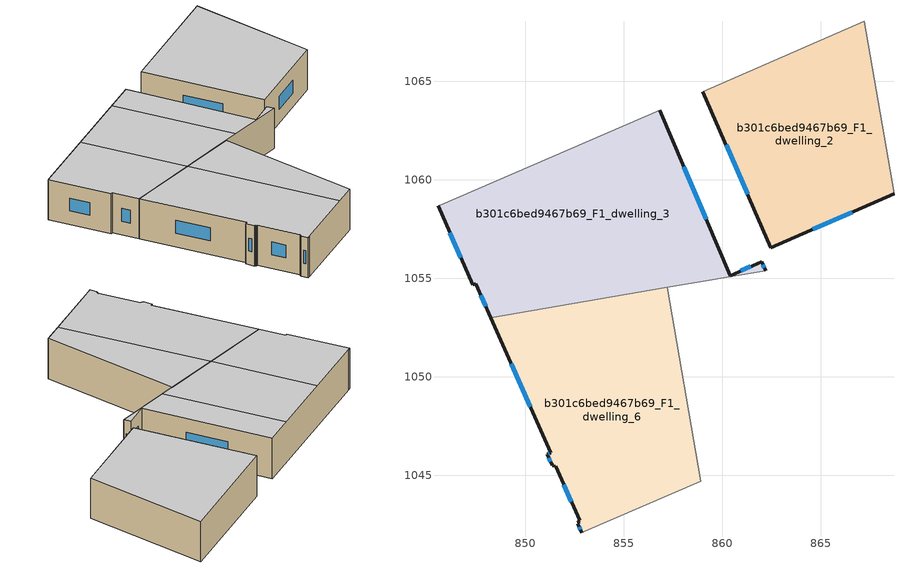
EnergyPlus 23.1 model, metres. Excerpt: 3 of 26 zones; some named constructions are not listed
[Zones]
b301c6bed9467b69_F1_dwelling_2
 floor to b301c6bed9467b69_F0_dwelling_2 (EU_floor_Construction): 867.22,1068.06 868.72,1059.29 862.47,1056.57 859.03,1064.49 z3
 wall outside (EU_wall_Construction): 859.03,1064.49 862.47,1056.57 868.72,1059.29 z3:6
 wall to b301c6bed9467b69_F1_dwelling_1 (EU_wall_Construction): 868.72,1059.29 867.22,1068.06 z3:6
 wall adiabatic (EU_wall_Construction): 867.22,1068.06 859.03,1064.49 z3:6
 window (EU_Window_Construction): 864.6,1057.49 866.59,1058.36 / 860.2,1061.79 861.3,1059.26 z4.02:4.98
 ceiling to b301c6bed9467b69_F2_dwelling_2 (EU_floor_Construction): 868.72,1059.29 867.22,1068.06 859.03,1064.49 862.47,1056.57 z6
b301c6bed9467b69_F1_dwelling_3
 floor to b301c6bed9467b69_F0_dwelling_3 (EU_floor_Construction): 856.83,1063.54 860.41,1055.14 862,1055.85 862.2,1055.4 848.26,1053.01 847.49,1054.72 847.34,1054.68 845.58,1058.68 845.74,1058.75 z3
 wall outside (EU_wall_Construction): 862.2,1055.4 862,1055.85 860.41,1055.14 856.83,1063.54 / 845.58,1058.68 847.34,1054.68 847.49,1054.72 848.26,1053.01 z3:6
 wall adiabatic (EU_wall_Construction): 856.83,1063.54 845.74,1058.75 845.58,1058.68 z3:6
 wall to b301c6bed9467b69_F1_dwelling_6 (EU_wall_Construction): 848.26,1053.01 857.22,1054.55 z3:6
 wall to b301c6bed9467b69_F1_dwelling_5 (EU_wall_Construction): 857.22,1054.55 862.2,1055.4 z3:6
 window (EU_Window_Construction): 861.46,1055.61 860.95,1055.38 / 862.13,1055.55 862.07,1055.7 / 847.75,1054.14 848,1053.59 / 846.18,1057.32 846.74,1056.04 / 859.19,1058 858.05,1060.68 z4.02:4.98
 ceiling to b301c6bed9467b69_F2_dwelling_4 (EU_floor_Construction): 858.25,1054.72 854.79,1062.66 850.25,1060.7 853.23,1053.86 z6
 ceiling to b301c6bed9467b69_F2_dwelling_5 (EU_floor_Construction): 853.23,1053.86 850.25,1060.7 845.74,1058.75 845.58,1058.68 847.34,1054.68 847.49,1054.72 848.26,1053.01 z6
 ceiling to b301c6bed9467b69_F2_dwelling_3 (EU_floor_Construction): 862.2,1055.4 862,1055.85 860.41,1055.14 856.83,1063.54 854.79,1062.66 858.25,1054.72 z6
b301c6bed9467b69_F1_dwelling_6
 floor to b301c6bed9467b69_F0_dwelling_6 (EU_floor_Construction): 857.22,1054.54 858.91,1044.71 853.03,1042.16 852.87,1042.09 852.67,1042.55 852.72,1042.58 852.69,1042.67 852.77,1042.72 851.56,1045.47 851.47,1045.44 851.44,1045.51 851.36,1045.51 851.12,1046.08 851.29,1046.16 848.26,1053.01 z3
 wall outside (EU_wall_Construction): 848.26,1053.01 851.29,1046.16 851.12,1046.08 851.36,1045.51 851.44,1045.51 851.47,1045.44 851.56,1045.47 852.77,1042.72 852.69,1042.67 852.72,1042.58 852.67,1042.55 852.87,1042.09 z3:6
 wall to b301c6bed9467b69_F1_dwelling_5 (EU_wall_Construction): 858.91,1044.71 857.22,1054.54 z3:6
 wall adiabatic (EU_wall_Construction): 852.87,1042.09 853.03,1042.16 858.91,1044.71 z3:6
 window (EU_Window_Construction): 852.74,1042.39 852.8,1042.25 / 851.97,1044.54 852.35,1043.66 / 851.2,1045.89 851.28,1045.71 / 851.23,1046.13 851.18,1046.11 / 849.29,1050.68 850.26,1048.49 z4.02:4.98
 ceiling to b301c6bed9467b69_F2_dwelling_5 (EU_floor_Construction): 857.48,1044.1 853.23,1053.86 848.26,1053.01 851.29,1046.16 851.12,1046.08 851.36,1045.51 851.44,1045.51 851.47,1045.44 851.56,1045.47 852.77,1042.72 852.69,1042.67 852.72,1042.58 852.67,1042.55 852.87,1042.09 853.03,1042.16 z6
 ceiling to b301c6bed9467b69_F2_dwelling_4 (EU_floor_Construction): 858.9,1044.72 857.22,1054.54 853.23,1053.86 857.48,1044.1 z6
[HVACTEMPLATE:THERMOSTAT] Constant Heating Setpoint=20; Constant Cooling Setpoint=50
EU_HeatOnly_b301c6bed9467b69_F0_dwelling_0; EU_HeatOnly_b301c6bed9467b69_F0_dwelling_1; EU_HeatOnly_b301c6bed9467b69_F0_dwelling_2; EU_HeatOnly_b301c6bed9467b69_F0_dwelling_3; EU_HeatOnly_b301c6bed9467b69_F0_dwelling_4; EU_HeatOnly_b301c6bed9467b69_F0_dwelling_5; EU_HeatOnly_b301c6bed9467b69_F0_dwelling_6; EU_HeatOnly_b301c6bed9467b69_F1_dwelling_0; EU_HeatOnly_b301c6bed9467b69_F1_dwelling_1; EU_HeatOnly_b301c6bed9467b69_F1_dwelling_2; EU_HeatOnly_b301c6bed9467b69_F1_dwelling_3; EU_HeatOnly_b301c6bed9467b69_F1_dwelling_4; EU_HeatOnly_b301c6bed9467b69_F1_dwelling_5; EU_HeatOnly_b301c6bed9467b69_F1_dwelling_6; EU_HeatOnly_b301c6bed9467b69_F2_dwelling_0; EU_HeatOnly_b301c6bed9467b69_F2_dwelling_1; EU_HeatOnly_b301c6bed9467b69_F2_dwelling_2; EU_HeatOnly_b301c6bed9467b69_F2_dwelling_3; EU_HeatOnly_b301c6bed9467b69_F2_dwelling_4; EU_HeatOnly_b301c6bed9467b69_F2_dwelling_5; EU_HeatOnly_b301c6bed9467b69_F3_dwelling_0; EU_HeatOnly_b301c6bed9467b69_F3_dwelling_1; EU_HeatOnly_b301c6bed9467b69_F3_dwelling_2; EU_HeatOnly_b301c6bed9467b69_F3_dwelling_3; EU_HeatOnly_b301c6bed9467b69_F3_dwelling_4; EU_HeatOnly_b301c6bed9467b69_F3_dwelling_5
[SCHEDULE:CONSTANT]
Name | Hourly Value
EU_AlwaysOn | 1
EU_CoolingOff | 0
[SCHEDULE:FILE] Column Number=1; Rows to Skip at Top=0; Number of Hours of Data=8760; Column Separator=Comma; Interpolate to Timestep=No; Minutes per Item=60; Adjust Schedule for Daylight Savings=Yes
Name | File
EU_Step8_GainSchedule_b301c6bed9467b69_F0_dwelling_4_f000 | ../../schedules/b301c6bed9467b69/b301c6bed9467b69_F0_dwelling_4_f000_gain.csv
EU_Step8_GainSchedule_b301c6bed9467b69_F0_dwelling_5_f000 | ../../schedules/b301c6bed9467b69/b301c6bed9467b69_F0_dwelling_5_f000_gain.csv
EU_Step8_GainSchedule_b301c6bed9467b69_F0_dwelling_6_f000 | ../../schedules/b301c6bed9467b69/b301c6bed9467b69_F0_dwelling_6_f000_gain.csv
EU_Step8_GainSchedule_b301c6bed9467b69_F1_dwelling_0_f000 | ../../schedules/b301c6bed9467b69/b301c6bed9467b69_F1_dwelling_0_f000_gain.csv
EU_Step8_GainSchedule_b301c6bed9467b69_F1_dwelling_1_f000 | ../../schedules/b301c6bed9467b69/b301c6bed9467b69_F1_dwelling_1_f000_gain.csv
EU_Step8_GainSchedule_b301c6bed9467b69_F1_dwelling_2_f000 | ../../schedules/b301c6bed9467b69/b301c6bed9467b69_F1_dwelling_2_f000_gain.csv
EU_Step8_GainSchedule_b301c6bed9467b69_F1_dwelling_3_f000 | ../../schedules/b301c6bed9467b69/b301c6bed9467b69_F1_dwelling_3_f000_gain.csv
EU_Step8_GainSchedule_b301c6bed9467b69_F1_dwelling_4_f000 | ../../schedules/b301c6bed9467b69/b301c6bed9467b69_F1_dwelling_4_f000_gain.csv
EU_Step8_GainSchedule_b301c6bed9467b69_F1_dwelling_5_f000 | ../../schedules/b301c6bed9467b69/b301c6bed9467b69_F1_dwelling_5_f000_gain.csv
EU_Step8_GainSchedule_b301c6bed9467b69_F1_dwelling_6_f000 | ../../schedules/b301c6bed9467b69/b301c6bed9467b69_F1_dwelling_6_f000_gain.csv
EU_Step8_GainSchedule_b301c6bed9467b69_F2_dwelling_0_f000 | ../../schedules/b301c6bed9467b69/b301c6bed9467b69_F2_dwelling_0_f000_gain.csv
EU_Step8_GainSchedule_b301c6bed9467b69_F2_dwelling_1_f000 | ../../schedules/b301c6bed9467b69/b301c6bed9467b69_F2_dwelling_1_f000_gain.csv
EU_Step8_GainSchedule_b301c6bed9467b69_F2_dwelling_2_f000 | ../../schedules/b301c6bed9467b69/b301c6bed9467b69_F2_dwelling_2_f000_gain.csv
EU_Step8_GainSchedule_b301c6bed9467b69_F2_dwelling_3_f000 | ../../schedules/b301c6bed9467b69/b301c6bed9467b69_F2_dwelling_3_f000_gain.csv
EU_Step8_GainSchedule_b301c6bed9467b69_F2_dwelling_4_f000 | ../../schedules/b301c6bed9467b69/b301c6bed9467b69_F2_dwelling_4_f000_gain.csv
EU_Step8_GainSchedule_b301c6bed9467b69_F2_dwelling_5_f000 | ../../schedules/b301c6bed9467b69/b301c6bed9467b69_F2_dwelling_5_f000_gain.csv
EU_Step8_GainSchedule_b301c6bed9467b69_F3_dwelling_0_f000 | ../../schedules/b301c6bed9467b69/b301c6bed9467b69_F3_dwelling_0_f000_gain.csv
EU_Step8_GainSchedule_b301c6bed9467b69_F3_dwelling_1_f000 | ../../schedules/b301c6bed9467b69/b301c6bed9467b69_F3_dwelling_1_f000_gain.csv
EU_Step8_GainSchedule_b301c6bed9467b69_F3_dwelling_2_f000 | ../../schedules/b301c6bed9467b69/b301c6bed9467b69_F3_dwelling_2_f000_gain.csv
EU_Step8_GainSchedule_b301c6bed9467b69_F3_dwelling_3_f000 | ../../schedules/b301c6bed9467b69/b301c6bed9467b69_F3_dwelling_3_f000_gain.csv
EU_Step8_GainSchedule_b301c6bed9467b69_F3_dwelling_4_f000 | ../../schedules/b301c6bed9467b69/b301c6bed9467b69_F3_dwelling_4_f000_gain.csv
EU_Step8_GainSchedule_b301c6bed9467b69_F3_dwelling_5_f000 | ../../schedules/b301c6bed9467b69/b301c6bed9467b69_F3_dwelling_5_f000_gain.csv
